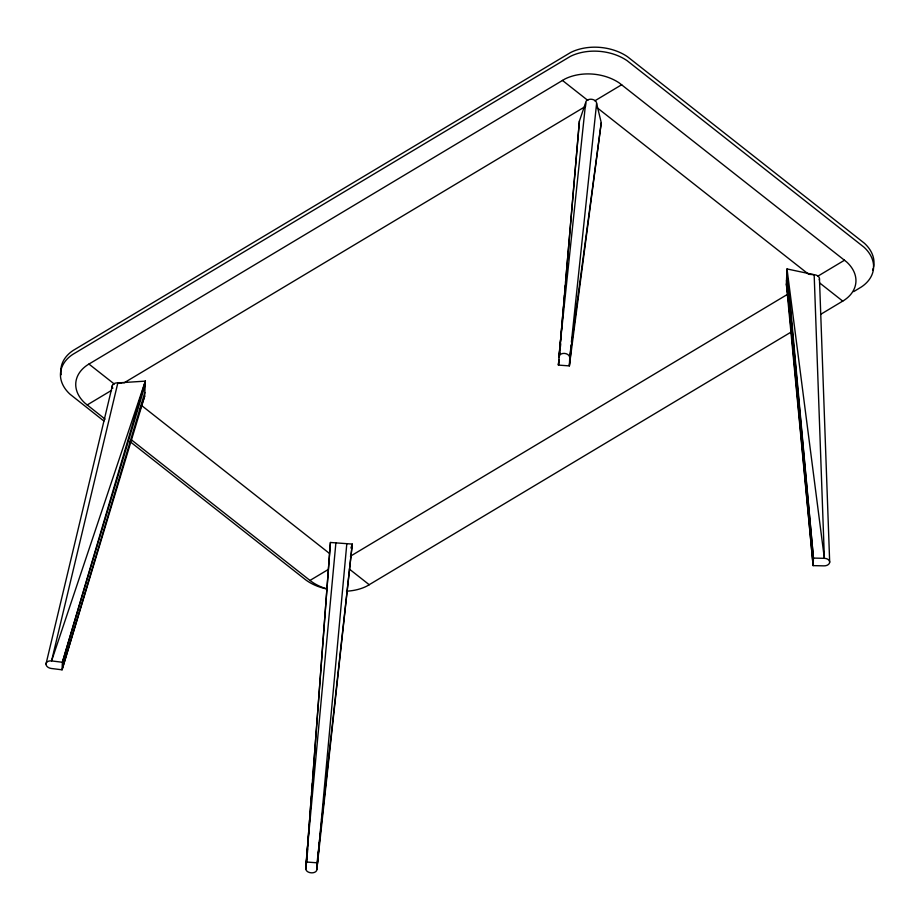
<?xml version="1.0" encoding="UTF-8"?>
<svg xmlns="http://www.w3.org/2000/svg" width="920" height="920" viewBox="0 0 920 920"><rect width="100%" height="100%" fill="white"/><g stroke="black" fill="none" stroke-linecap="round" stroke-linejoin="round"><path stroke-width="1.38" d="M112.447 385.319L46 664.021A5.474 3.749 11.2 0 0 51.244 668.46L62.054 669.817L144.659 396.221L145.326 381.133L117.84 382.904A5.474 3.772 5.7 0 0 113.93 383.732L113.034 384.445A5.474 3.772 5.7 0 0 112.861 388.217M585.511 106.662L585.683 102.626A5.474 3.772 5.7 0 1 587.409 100.073L588.558 99.555A5.474 3.772 5.7 0 1 594.021 99.958L595.125 100.636A5.474 3.772 5.7 0 1 596.608 103.431L601.255 122.682L569.353 365.895L558.428 365.102L579.404 121.084L585.683 102.626L558.819 357.041A5.474 4.036 5.9 0 1 564.466 353.406A5.474 4.036 5.9 0 1 569.733 357.834L569.353 365.895L571.366 347.38M819.467 278.886L829.679 562.212A5.474 3.772 0.1 0 1 824.044 565.857L813.119 565.627L786.358 284.027L787.014 268.939L814.165 274.712A5.474 3.772 5.7 0 1 817.983 276.103L818.811 276.943A5.474 3.772 5.7 0 1 819.237 279.841M306.854 856.06L305.877 868.951A5.474 3.484 5.5 0 0 311.213 872.827A5.474 3.484 5.5 0 0 316.802 869.745L352.279 544.077L330.429 542.478L305.877 868.951L306.832 858.946M307.061 853.196L307.717 844.606M307.924 841.742L308.683 831.714M308.901 828.851L309.546 820.26M309.752 817.397L311.374 795.926M311.592 793.063L312.34 783.035M312.558 780.171L330.429 542.478M558.923 359.386L558.428 365.102L558.889 360.824M559.164 356.534L559.774 349.404M560.027 346.541L560.763 337.985M561.004 335.133L561.614 327.991M561.867 325.139L562.603 316.584M562.844 313.731L563.454 306.59M563.707 303.738L564.443 295.171M564.684 292.318L565.294 285.188M565.547 282.336L579.404 121.084M335.892 542.88L306.153 861.994L317.078 862.799L352.279 544.077L350.934 548.033M346.817 543.685L316.813 869.745L318.573 851.172M307.372 853.231L307.786 848.942M318.849 848.309L319.389 842.593M319.654 839.741L320.206 834.026M320.608 829.736L321.011 825.447M321.563 819.731L321.827 816.88M571.101 344.977L569.745 357.834L601.255 122.682M571.4 342.113L596.608 103.431M559.36 356.546L559.82 352.279M560.441 346.575L560.751 343.723M571.826 343.103L572.136 340.25M145.153 384.905L62.387 662.273L62.054 669.817L144.831 392.449M139.552 411.125L144.659 396.221M820.559 314.421L844.169 300.242A42.055 28.957 5.7 0 0 846.71 262.016L619.344 83.007A42.055 28.957 5.7 0 0 564.88 79.016L87.515 364.929A42.055 28.957 5.7 0 0 84.973 403.144L105.133 419.163M87.135 404.984L111.573 390.344M123.843 382.984L584.982 106.72M594.814 100.832L621.702 84.721M131.019 439.541L309.983 580.439L328.313 569.457M350.393 556.232L788.106 293.998M817.673 276.287L844.548 260.188M853.702 291.617L861.315 287.005A43.838 30.176 5.7 0 0 863.972 247.169L627.014 60.605A43.838 30.176 5.7 0 0 570.25 56.453L72.726 354.43A43.838 30.176 5.7 0 0 70.081 394.266L103.902 421.026M346.495 591.181A42.055 28.957 5.7 0 0 366.804 586.143L792.2 331.407M808.703 274.309L814.165 274.712L824.377 558.325A5.474 3.772 0.1 0 1 829.679 562.212M121.934 383.203L117.84 382.904L51.578 660.917A5.474 3.749 11.2 0 0 46 664.021M309.983 580.439L311.374 581.486A42.055 28.957 5.7 0 0 326.991 588.904M562.396 80.385L587.834 100.418M596.781 107.456L808.369 274.056M819.536 282.842L842.755 301.127M88.918 364.044L114.356 384.065M141.312 405.294L329.268 553.276M349.381 569.101L369.288 584.775M129.835 441.439L306.038 580.129A43.838 30.176 5.7 0 0 326.933 588.995M786.358 284.027L788.072 296.838M788.452 299.69L788.831 302.53M786.853 272.711L813.452 558.083L813.119 565.627L786.519 280.255M873.517 267.099A43.838 30.176 5.7 0 0 864.363 243.213L627.405 56.649A43.838 30.176 5.7 0 0 570.641 52.497L73.129 350.474A43.838 30.176 5.7 0 0 61.191 374.704M873.241 268.26A43.838 30.176 5.7 0 1 872.643 270.077M145.326 381.133L62.387 662.273L51.578 660.917L145.326 381.133M824.377 558.325L813.452 558.083L787.014 268.939L824.377 558.325"/></g></svg>
